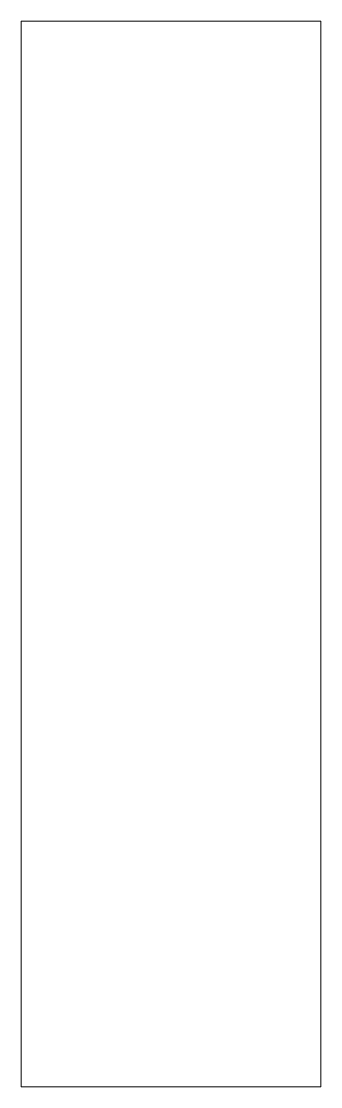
# Model space of a CAD drawing. Header units: inches. Extents: x -4.5 to 4.5, y -16 to 16.
import ezdxf

# ---------------------------------------------------------------- set-up
doc = ezdxf.new("R2010")
doc.units = ezdxf.units.IN
doc.header["$MEASUREMENT"] = 0

msp = doc.modelspace()

# ---------------------------------------------------------------- linework, layer by layer
at = {"color": 7, "linetype": 'Continuous', "lineweight": 15}
for p, q in [((-4.5, -16), (-4.5, 16)), ((-4.5, 16), (4.5, 16)), ((4.5, 16), (4.5, -16)), ((4.5, -16), (-4.5, -16))]:
    msp.add_line(p, q, dxfattribs=at)

doc.saveas('drawing.dxf')
